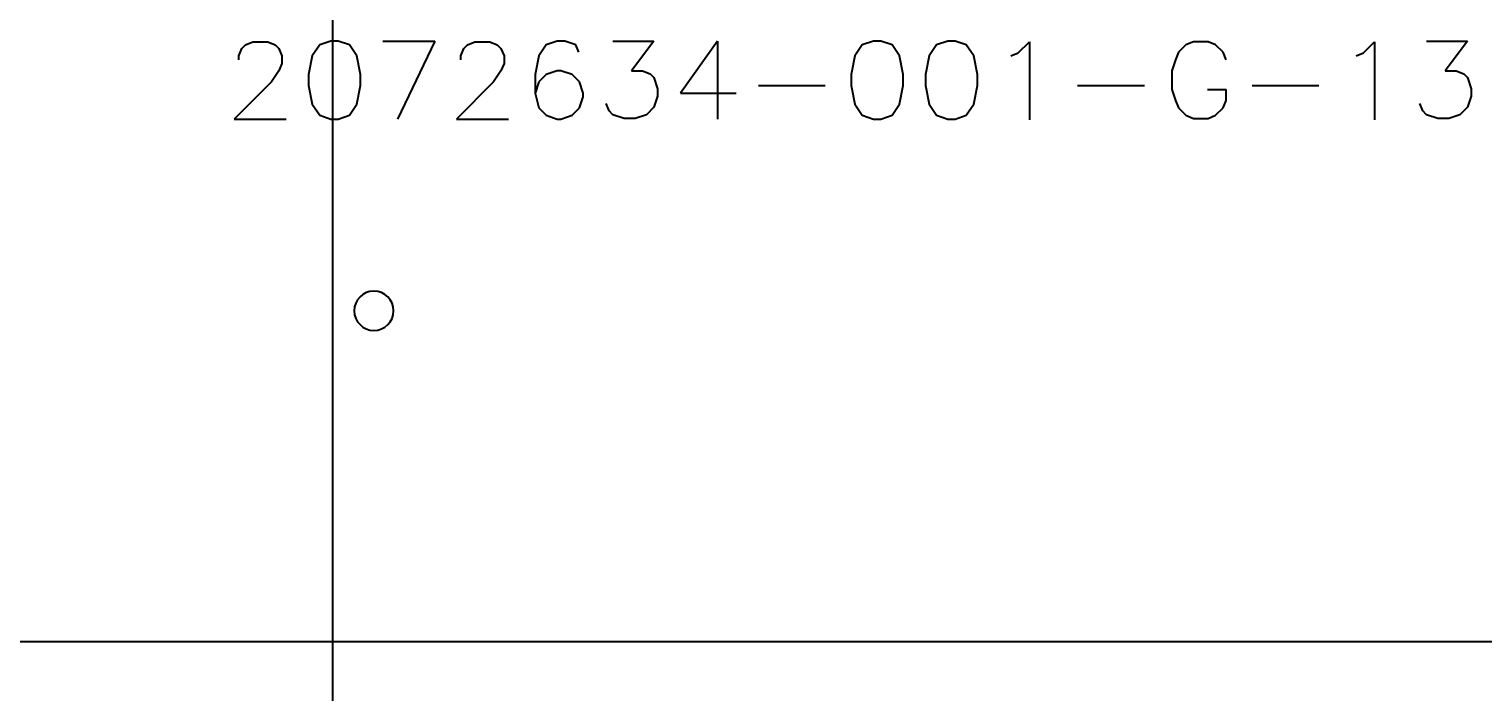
# Model space of a CAD drawing. Header units: millimetres. Extents: x -190 to 348, y -330 to 190.
# Drawn here: x -111.4 to -16.6, y -193.8 to -150.5 of the extents above; entities that cross this region are included whole.
import ezdxf

# ---------------------------------------------------------------- set-up
doc = ezdxf.new("R2010")
doc.units = ezdxf.units.MM
doc.layers.add('10_MAQ_PALLET', color=7, linetype='Continuous')
doc.styles.get("Standard").update_dxf_attribs({"font": 'arial.ttf'})
doc.dimstyles.new('ISO-25', dxfattribs={"dimtxt": 2.5, "dimasz": 2.5, "dimexe": 1.25, "dimexo": 0.625, "dimtad": 1, "dimtih": 1, "dimtoh": 1, "dimtxsty": 'Standard', "dimcen": 2.5, "dimadec": 0, "dimazin": 0, "dimtfac": 1, "dimtmove": 0, "dimatfit": 3, "dimfxl": 1, "dimarcsym": 0})

# ---------------------------------------------------------------- blocks, each defined once
blk = doc.blocks.new('*D6')
at = {"color": 0, "lineweight": -2}
for p, q in [((-190.5, -191.125), (-190.5, -329.712)), ((190.5, -191.125), (190.5, -329.712)), ((188, -328.462), (-188, -328.462))]:
    blk.add_line(p, q, dxfattribs=at)
at = {"color": 0}
for points in [[(-188, -328.045), (-188, -328.878), (-190.5, -328.462)], [(188, -328.045), (188, -328.878), (190.5, -328.462)]]:
    blk.add_solid(points, dxfattribs=at)
at = {"layer": 'Defpoints', "color": 0}
for p in [(-190.5, -190.5), (190.5, -190.5), (-190.5, -328.462)]:
    blk.add_point(p, dxfattribs=at)
at = {"color": 0, "insert": (0, -326.234), "char_height": 2.5, "attachment_point": 5}
blk.add_mtext('381 [15,000]', dxfattribs=at)
blk = doc.blocks.new('*D8')
at = {"color": 0, "lineweight": -2}
for p, q in [((-91.6, -147.818), (-91.6, -276.065)), ((190.5, -191.125), (190.5, -276.065)), ((188, -274.815), (-89.1, -274.815))]:
    blk.add_line(p, q, dxfattribs=at)
at = {"color": 0}
for points in [[(-89.1, -274.398), (-89.1, -275.231), (-91.6, -274.815)], [(188, -274.398), (188, -275.231), (190.5, -274.815)]]:
    blk.add_solid(points, dxfattribs=at)
at = {"layer": 'Defpoints', "color": 0}
for p in [(-91.6, -147.193), (190.5, -190.5), (-91.6, -274.815)]:
    blk.add_point(p, dxfattribs=at)
at = {"color": 0, "insert": (49.45, -272.587), "char_height": 2.5, "attachment_point": 5}
blk.add_mtext('282,1 [11,106]', dxfattribs=at)

msp = doc.modelspace()

# ---------------------------------------------------------------- linework, layer by layer
at = {"layer": '10_MAQ_PALLET', "color": 3}
for p, q in [((-97.514, -151.814), (-97.272, -151.572)), ((-97.272, -151.572), (-96.788, -151.372)), ((-96.788, -151.372), (-95.82, -151.372)), ((-95.82, -151.372), (-95.337, -151.572)), ((-95.337, -151.572), (-95.095, -151.814)), ((-92.434, -151.572), (-92.918, -152.298)), ((-91.708, -151.33), (-92.434, -151.572)), ((-91.224, -151.33), (-91.708, -151.33)), ((-90.499, -151.572), (-91.224, -151.33)), ((-90.015, -152.298), (-90.499, -151.572)), ((-88.321, -151.33), (-84.935, -151.33)), ((-84.935, -151.33), (-87.354, -156.41)), ((-83.041, -151.814), (-82.799, -151.572)), ((-82.799, -151.572), (-82.315, -151.372)), ((-82.315, -151.372), (-81.348, -151.372)), ((-81.348, -151.372), (-80.864, -151.572)), ((-80.864, -151.572), (-80.622, -151.814)), ((-77.678, -151.572), (-78.161, -152.298)), ((-76.952, -151.33), (-77.678, -151.572)), ((-76.468, -151.33), (-76.952, -151.33)), ((-75.742, -151.572), (-76.468, -151.33)), ((-75.542, -152.056), (-75.742, -151.572)), ((-73.323, -151.33), (-70.662, -151.33)), ((-70.662, -151.33), (-72.114, -153.266)), ((-66.508, -151.33), (-68.928, -154.717)), ((-66.508, -151.33), (-66.508, -156.41)), ((-57.074, -151.572), (-57.558, -152.298)), ((-56.348, -151.33), (-57.074, -151.572)), ((-55.865, -151.33), (-56.348, -151.33)), ((-55.139, -151.572), (-55.865, -151.33)), ((-54.655, -152.298), (-55.139, -151.572)), ((-52.236, -151.572), (-52.72, -152.298)), ((-51.51, -151.33), (-52.236, -151.572)), ((-51.027, -151.33), (-51.51, -151.33)), ((-50.301, -151.572), (-51.027, -151.33)), ((-49.817, -152.298), (-50.301, -151.572)), ((-46.914, -152.098), (-46.188, -151.372)), ((-46.188, -151.372), (-46.188, -156.452)), ((-35.987, -151.572), (-36.471, -152.056)), ((-35.503, -151.372), (-35.987, -151.572)), ((-34.536, -151.372), (-35.503, -151.372)), ((-34.052, -151.572), (-34.536, -151.372)), ((-33.568, -152.056), (-34.052, -151.572)), ((-24.417, -152.098), (-23.691, -151.372)), ((-23.691, -151.372), (-23.691, -156.452)), ((-20.305, -151.33), (-17.644, -151.33)), ((-17.644, -151.33), (-19.095, -153.266)), ((-97.714, -152.298), (-97.514, -151.814)), ((-97.714, -152.54), (-97.714, -152.298)), ((-95.095, -151.814), (-94.894, -152.298)), ((-94.894, -152.298), (-94.894, -152.782)), ((-92.918, -152.298), (-93.16, -153.508)), ((-89.773, -153.508), (-90.015, -152.298)), ((-83.241, -152.298), (-83.041, -151.814)), ((-83.241, -152.54), (-83.241, -152.298)), ((-80.622, -151.814), (-80.422, -152.298)), ((-80.422, -152.298), (-80.422, -152.782)), ((-78.161, -152.298), (-78.403, -153.508)), ((-57.558, -152.298), (-57.8, -153.508)), ((-54.413, -153.508), (-54.655, -152.298)), ((-52.72, -152.298), (-52.962, -153.508)), ((-49.575, -153.508), (-49.817, -152.298)), ((-47.398, -152.298), (-46.914, -152.098)), ((-36.471, -152.056), (-36.671, -152.54)), ((-33.368, -152.54), (-33.568, -152.056)), ((-24.901, -152.298), (-24.417, -152.098)), ((-95.095, -153.266), (-95.579, -153.991)), ((-94.894, -152.782), (-95.095, -153.266)), ((-80.622, -153.266), (-81.106, -153.991)), ((-80.422, -152.782), (-80.622, -153.266)), ((-76.952, -153.266), (-77.678, -153.508)), ((-76.71, -153.266), (-76.952, -153.266)), ((-75.984, -153.508), (-76.71, -153.266)), ((-72.114, -153.266), (-71.388, -153.266)), ((-71.388, -153.266), (-70.904, -153.466)), ((-70.904, -153.466), (-70.662, -153.708)), ((-36.671, -152.54), (-36.913, -153.266)), ((-36.913, -153.266), (-36.913, -154.475)), ((-19.095, -153.266), (-18.369, -153.266)), ((-18.369, -153.266), (-17.886, -153.466)), ((-17.886, -153.466), (-17.644, -153.708)), ((-95.579, -153.991), (-97.998, -156.41)), ((-93.16, -153.508), (-93.16, -154.233)), ((-93.16, -154.233), (-92.918, -155.443)), ((-90.015, -155.443), (-89.773, -154.233)), ((-89.773, -154.233), (-89.773, -153.508)), ((-81.106, -153.991), (-83.525, -156.41)), ((-78.403, -153.508), (-78.403, -154.717)), ((-78.161, -153.991), (-78.403, -154.717)), ((-77.678, -153.508), (-78.161, -153.991)), ((-75.5, -153.991), (-75.984, -153.508)), ((-75.259, -154.717), (-75.5, -153.991)), ((-70.662, -153.708), (-70.42, -154.434)), ((-63.848, -154.233), (-59.493, -154.233)), ((-57.8, -153.508), (-57.8, -154.233)), ((-57.8, -154.233), (-57.558, -155.443)), ((-54.655, -155.443), (-54.413, -154.233)), ((-54.413, -154.233), (-54.413, -153.508)), ((-52.962, -153.508), (-52.962, -154.233)), ((-52.962, -154.233), (-52.72, -155.443)), ((-49.817, -155.443), (-49.575, -154.233)), ((-49.575, -154.233), (-49.575, -153.508)), ((-43.044, -154.233), (-38.689, -154.233)), ((-31.674, -154.233), (-27.32, -154.233)), ((-17.644, -153.708), (-17.402, -154.434)), ((-78.403, -154.717), (-78.161, -155.685)), ((-75.5, -155.685), (-75.259, -154.959)), ((-75.259, -154.959), (-75.259, -154.717)), ((-70.42, -154.917), (-70.662, -155.643)), ((-70.42, -154.434), (-70.42, -154.917)), ((-68.928, -154.717), (-65.299, -154.717)), ((-36.913, -154.475), (-36.671, -155.201)), ((-36.671, -155.201), (-36.471, -155.685)), ((-34.577, -154.475), (-33.368, -154.475)), ((-33.568, -155.685), (-33.368, -155.201)), ((-33.368, -155.201), (-33.368, -154.475)), ((-17.402, -154.917), (-17.644, -155.643)), ((-17.402, -154.434), (-17.402, -154.917)), ((-92.918, -155.443), (-92.434, -156.168)), ((-92.434, -156.168), (-91.708, -156.41)), ((-91.224, -156.41), (-90.499, -156.168)), ((-90.499, -156.168), (-90.015, -155.443)), ((-78.161, -155.685), (-77.678, -156.168)), ((-77.678, -156.168), (-76.952, -156.41)), ((-76.71, -156.41), (-75.984, -156.168)), ((-75.984, -156.168), (-75.5, -155.685)), ((-73.565, -155.885), (-73.766, -155.401)), ((-73.323, -156.127), (-73.565, -155.885)), ((-72.598, -156.369), (-73.323, -156.127)), ((-71.146, -156.127), (-71.872, -156.369)), ((-70.662, -155.643), (-71.146, -156.127)), ((-57.558, -155.443), (-57.074, -156.168)), ((-57.074, -156.168), (-56.348, -156.41)), ((-55.865, -156.41), (-55.139, -156.168)), ((-55.139, -156.168), (-54.655, -155.443)), ((-52.72, -155.443), (-52.236, -156.168)), ((-52.236, -156.168), (-51.51, -156.41)), ((-51.027, -156.41), (-50.301, -156.168)), ((-50.301, -156.168), (-49.817, -155.443)), ((-36.471, -155.685), (-35.987, -156.168)), ((-35.987, -156.168), (-35.503, -156.369)), ((-34.536, -156.369), (-34.052, -156.168)), ((-34.052, -156.168), (-33.568, -155.685)), ((-20.547, -155.885), (-20.747, -155.401)), ((-20.305, -156.127), (-20.547, -155.885)), ((-19.579, -156.369), (-20.305, -156.127)), ((-18.128, -156.127), (-18.853, -156.369)), ((-17.644, -155.643), (-18.128, -156.127)), ((-97.998, -156.41), (-94.611, -156.41)), ((-91.708, -156.41), (-91.224, -156.41)), ((-83.525, -156.41), (-80.138, -156.41)), ((-76.952, -156.41), (-76.71, -156.41)), ((-71.872, -156.369), (-72.598, -156.369)), ((-56.348, -156.41), (-55.865, -156.41)), ((-51.51, -156.41), (-51.027, -156.41)), ((-35.503, -156.369), (-34.536, -156.369)), ((-18.853, -156.369), (-19.579, -156.369)), ((190.5, -190.5), (-190.5, -190.5))]:
    msp.add_line(p, q, dxfattribs=at)
at = {"layer": '10_MAQ_PALLET', "color": 4, "extrusion": (0, 0, -1)}
msp.add_circle((88.9, -168.91), 1.283, dxfattribs=at)

# ---------------------------------------------------------------- dimensions: what is measured, and where the dimension line sits
for base, p2, picture, middle in [((-91.6, -274.815), (-91.6, -147.193), '*D8', (49.45, -272.587)), ((-190.5, -328.462), (-190.5, -190.5), '*D6', (0, -326.234))]:
    dim = msp.add_linear_dim(base=base, p1=(190.5, -190.5), p2=p2, dimstyle='ISO-25')
    dim.commit()
    dim.dimension.update_dxf_attribs({"geometry": picture, "text_midpoint": middle})

doc.saveas('drawing.dxf')
